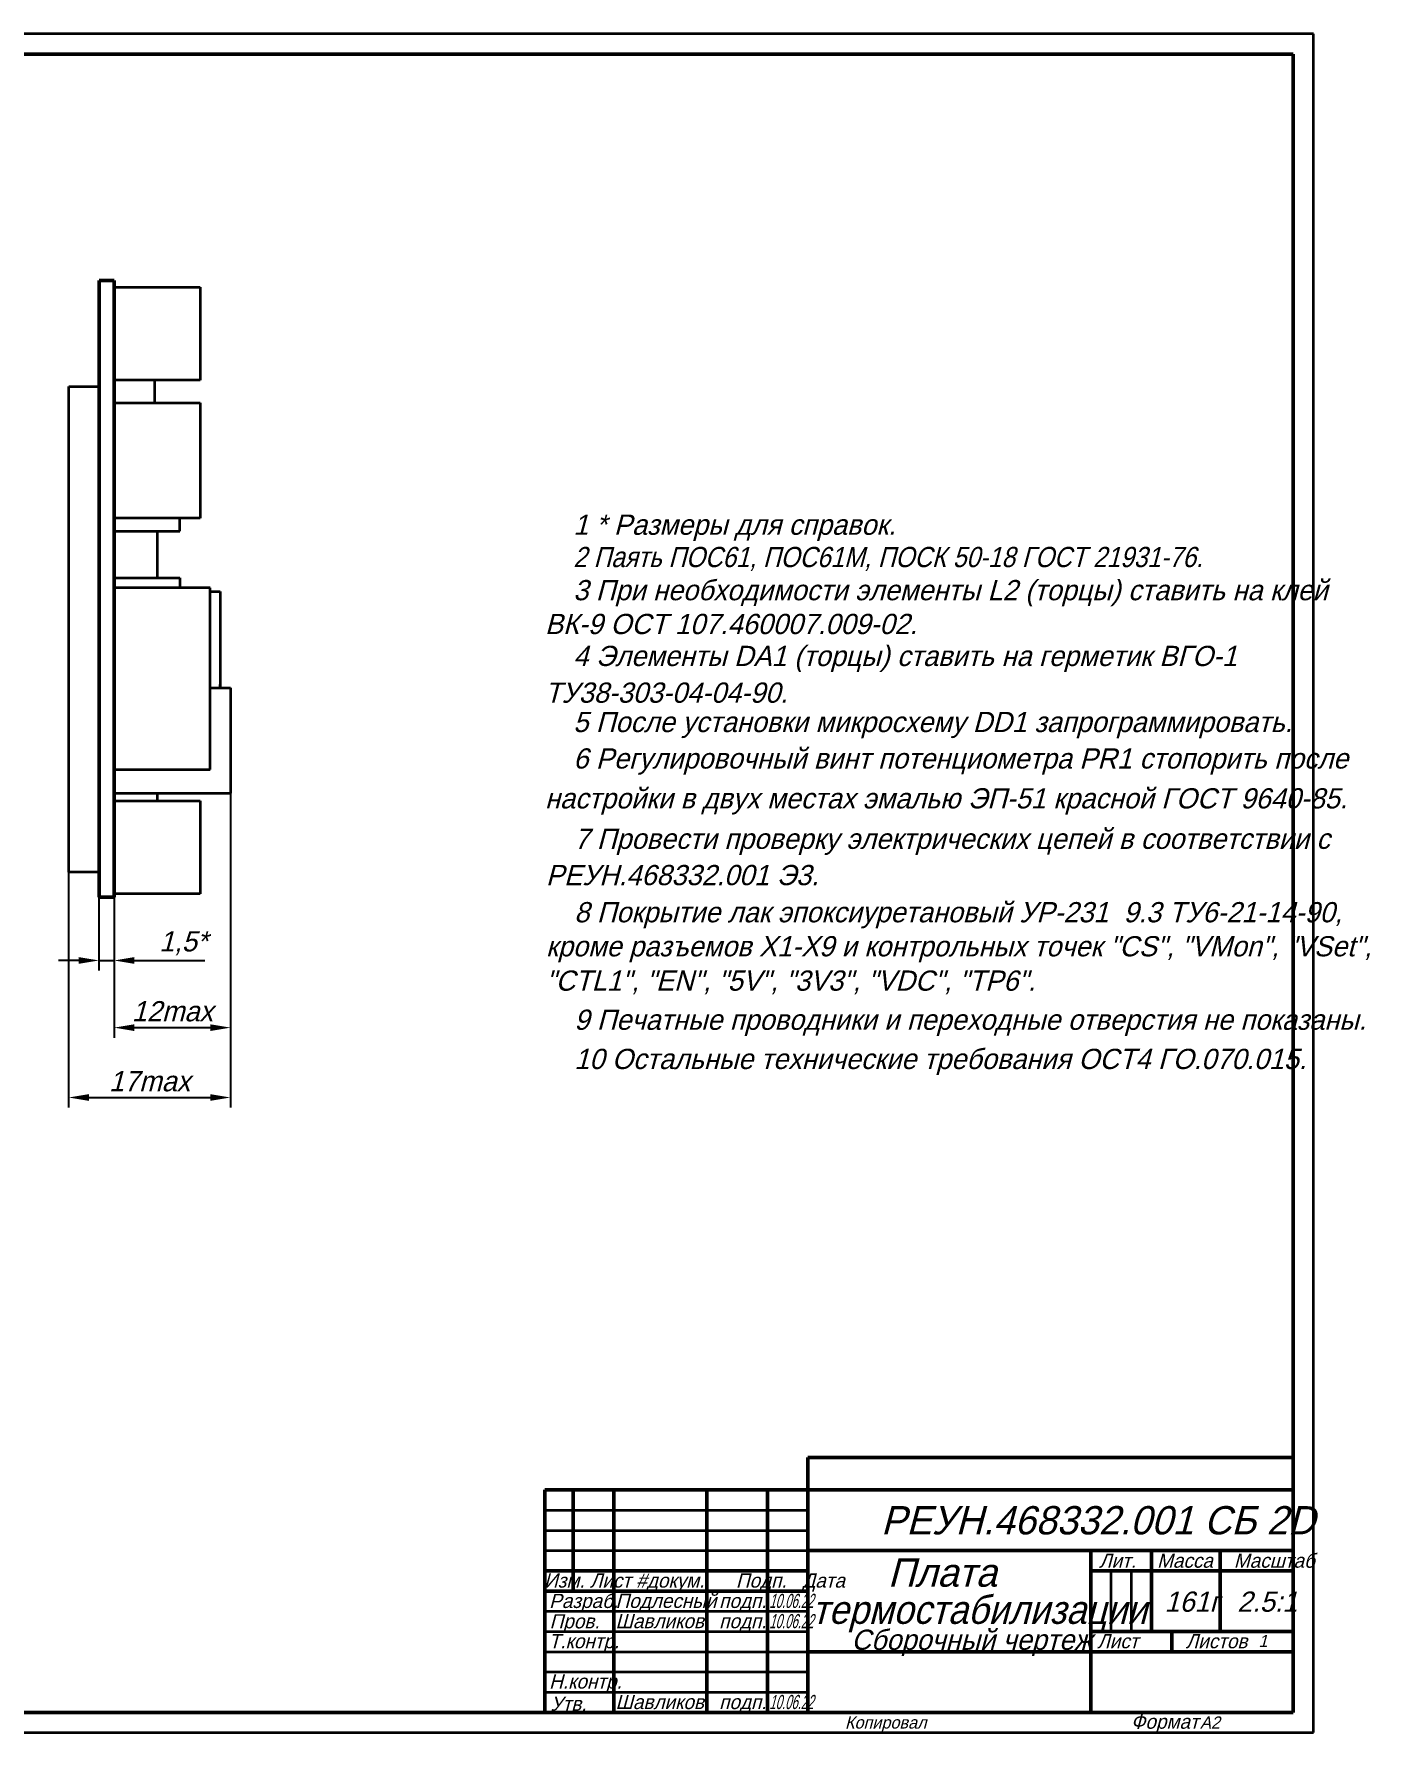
# Model space of a CAD drawing. Extents: x 22867 to 26480, y -1330 to -524.
# Drawn here: x 26149.3 to 26479.6, y -943.7 to -523.5 of the extents above; entities that cross this region are included whole.
import ezdxf

# ---------------------------------------------------------------- set-up
doc = ezdxf.new("R2010")
doc.units = 0
doc.header["$MEASUREMENT"] = 0
doc.layers.get('0').update_dxf_attribs({"linetype": 'CONTINUOUS', "lineweight": 50})
doc.layers.get('Defpoints').update_dxf_attribs({"color": 8, "linetype": 'CONTINUOUS'})
doc.layers.add('CONTUR', color=7, linetype='CONTINUOUS', lineweight=50)
doc.layers.add('DIM', color=1, linetype='CONTINUOUS', lineweight=35)
doc.layers.add('TEXT', color=1, linetype='CONTINUOUS')
doc.styles.add('ECKD', font='ec5cdwin.shx', dxfattribs={"oblique": 15})
doc.styles.add('ЕСКД', font='ec5cdwin.shx', dxfattribs={"oblique": 15})
doc.dimstyles.new('05', dxfattribs={"dimtxt": 5, "dimasz": 5, "dimexe": 2.5, "dimexo": 0, "dimgap": 1.5, "dimtad": 1, "dimtoh": 1, "dimlfac": 0.5, "dimtxsty": 'ECKD', "dimcen": -3, "dimdle": 1.25, "dimclrd": 256, "dimclre": 256, "dimclrt": 256, "dimaunit": 1, "dimadec": 0, "dimazin": 0, "dimtfac": 0.45, "dimtmove": 0, "dimatfit": 2, "dimfxl": 1, "dimtvp": 0.9, "dimtolj": 1, "dimtzin": 12, "dimarcsym": 1})
doc.dimstyles.new('05_STAR', dxfattribs={"dimtxt": 5, "dimasz": 5, "dimexe": 2.5, "dimexo": 0, "dimgap": 1.5, "dimtad": 1, "dimtoh": 1, "dimlfac": 0.5, "dimtxsty": 'ECKD', "dimcen": -3, "dimdle": 1.25, "dimclrd": 256, "dimclre": 256, "dimclrt": 256, "dimaunit": 1, "dimadec": 0, "dimazin": 0, "dimtfac": 0.45, "dimtmove": 0, "dimatfit": 2, "dimfxl": 1, "dimtvp": 0.9, "dimtolj": 1, "dimtzin": 12, "dimarcsym": 0})

# ---------------------------------------------------------------- blocks, each defined once
blk = doc.blocks.new('*D435')
at = {"layer": 'Defpoints', "color": 0, "transparency": 16777216}
for p in [(26197.84, -711.23), (26157.84, -730.82), (26197.84, -786.51)]:
    blk.add_point(p, dxfattribs=at)
at = {"layer": 'DIM', "lineweight": -2, "transparency": 16777216}
for p, q in [((26197.84, -711.23), (26197.84, -789.01)), ((26157.84, -730.82), (26157.84, -789.01)), ((26162.84, -786.51), (26192.84, -786.51))]:
    blk.add_line(p, q, dxfattribs=at)
at = {"layer": 'DIM', "transparency": 16777216}
for points in [[(26162.84, -785.68), (26162.84, -787.34), (26157.84, -786.51)], [(26192.84, -785.68), (26192.84, -787.34), (26197.84, -786.51)]]:
    blk.add_solid(points, dxfattribs=at)
at = {"layer": 'DIM', "transparency": 16777216, "insert": (26177.84, -782.51), "char_height": 5, "attachment_point": 5, "style": 'ECKD'}
blk.add_mtext('\\A1;17max', dxfattribs=at)
blk = doc.blocks.new('*D436')
at = {"layer": 'Defpoints', "color": 0, "transparency": 16777216}
for p in [(26165.34, -737.01), (26169.09, -737.01), (26169.09, -752.63)]:
    blk.add_point(p, dxfattribs=at)
at = {"layer": 'DIM', "lineweight": -2, "transparency": 16777216}
for p, q in [((26165.34, -737.01), (26165.34, -755.13)), ((26169.09, -737.01), (26169.09, -755.13)), ((26160.34, -752.63), (26155.34, -752.63)), ((26165.34, -752.63), (26169.09, -752.63)), ((26174.09, -752.63), (26191.47, -752.63))]:
    blk.add_line(p, q, dxfattribs=at)
at = {"layer": 'DIM', "transparency": 16777216}
for points in [[(26160.34, -751.8), (26160.34, -753.46), (26165.34, -752.63)], [(26174.09, -751.8), (26174.09, -753.46), (26169.09, -752.63)]]:
    blk.add_solid(points, dxfattribs=at)
at = {"layer": 'DIM', "transparency": 16777216, "insert": (26186.18, -748.36), "char_height": 5, "attachment_point": 5, "style": 'ECKD'}
blk.add_mtext('\\A1;1,5*', dxfattribs=at)
blk = doc.blocks.new('*D437')
at = {"layer": 'Defpoints', "color": 0, "transparency": 16777216}
for p in [(26197.84, -711.23), (26169.09, -737.01), (26197.84, -769.24)]:
    blk.add_point(p, dxfattribs=at)
at = {"layer": 'DIM', "lineweight": -2, "transparency": 16777216}
for p, q in [((26197.84, -711.23), (26197.84, -771.74)), ((26169.09, -737.01), (26169.09, -771.74)), ((26174.09, -769.24), (26192.84, -769.24))]:
    blk.add_line(p, q, dxfattribs=at)
at = {"layer": 'DIM', "transparency": 16777216}
for points in [[(26174.09, -768.41), (26174.09, -770.08), (26169.09, -769.24)], [(26192.84, -768.41), (26192.84, -770.08), (26197.84, -769.24)]]:
    blk.add_solid(points, dxfattribs=at)
at = {"layer": 'DIM', "transparency": 16777216, "insert": (26183.47, -765.22), "char_height": 5, "attachment_point": 5, "style": 'ECKD'}
blk.add_mtext('\\A1;12max', dxfattribs=at)

msp = doc.modelspace()

# ---------------------------------------------------------------- linework, layer by layer
for p, q in [((26165.343, -584.513), (26169.093, -584.513)), ((26165.343, -737.013), (26165.343, -584.513)), ((26169.093, -584.513), (26169.093, -737.013)), ((26169.093, -737.013), (26165.343, -737.013)), ((26340.617, -875.547), (26460.617, -875.547)), ((26340.617, -883.547), (26340.617, -875.547))]:
    msp.add_line(p, q)
at = {"layer": 'CONTUR'}
for p, q in [((26460.617, -528.547), (25891.617, -528.547)), ((26460.617, -938.547), (26460.617, -528.547)), ((26275.617, -883.547), (26460.617, -883.547)), ((26275.617, -938.547), (26275.617, -883.547)), ((26282.617, -883.547), (26282.617, -908.547)), ((26292.617, -883.547), (26292.617, -938.547)), ((26315.617, -883.547), (26315.617, -938.547)), ((26330.617, -883.547), (26330.617, -938.547)), ((26340.617, -883.547), (26340.617, -938.547)), ((26340.617, -898.547), (26460.617, -898.547)), ((26410.617, -898.547), (26410.617, -938.547)), ((26425.617, -898.547), (26425.617, -918.547)), ((26442.617, -898.547), (26442.617, -918.547)), ((26275.617, -903.547), (26340.617, -903.547)), ((26410.617, -903.547), (26460.617, -903.547)), ((26275.617, -908.547), (26340.617, -908.547)), ((26410.617, -918.547), (26460.617, -918.547)), ((26430.617, -918.547), (26430.617, -923.547)), ((26340.617, -923.547), (26460.617, -923.547)), ((25891.617, -938.547), (26460.617, -938.547))]:
    msp.add_line(p, q, dxfattribs=at)
at = {"layer": 'DIM'}
for p, q in [((26465.617, -523.547), (25871.617, -523.547)), ((26465.617, -943.547), (26465.617, -523.547)), ((26169.093, -586.138), (26190.343, -586.138)), ((26190.343, -586.138), (26190.343, -609.138)), ((26190.343, -609.138), (26169.093, -609.138)), ((26179.093, -609.138), (26179.093, -614.717)), ((26157.843, -730.817), (26157.843, -610.682)), ((26157.843, -610.682), (26165.343, -610.682)), ((26169.093, -614.717), (26190.343, -614.717)), ((26190.343, -614.717), (26190.343, -643.263)), ((26190.343, -643.263), (26169.093, -643.263)), ((26169.093, -646.5), (26185.343, -646.5)), ((26169.093, -646.5), (26185.343, -646.5)), ((26179.718, -646.5), (26179.718, -658.013)), ((26185.343, -646.5), (26185.343, -643.263)), ((26169.093, -658.013), (26185.343, -658.013)), ((26185.343, -658.013), (26185.343, -660.463)), ((26192.843, -660.463), (26169.093, -660.463)), ((26192.843, -705.413), (26192.843, -660.463)), ((26192.843, -661.388), (26195.343, -661.388)), ((26195.343, -661.388), (26195.343, -685.23)), ((26195.343, -685.23), (26195.343, -684.378)), ((26192.843, -685.23), (26197.843, -685.23)), ((26197.843, -685.23), (26197.843, -711.23)), ((26169.093, -705.413), (26192.843, -705.413)), ((26169.093, -711.23), (26197.843, -711.23)), ((26169.093, -713.186), (26190.343, -713.186)), ((26179.718, -711.23), (26179.718, -713.186)), ((26190.343, -713.186), (26190.343, -736.186)), ((26165.343, -730.817), (26157.843, -730.817)), ((26190.343, -736.186), (26169.093, -736.186)), ((26275.617, -888.547), (26340.617, -888.547)), ((26275.617, -893.547), (26340.617, -893.547)), ((26275.617, -898.547), (26340.617, -898.547)), ((26415.617, -918.547), (26415.617, -903.547)), ((26420.617, -918.547), (26420.617, -903.547)), ((26275.617, -913.547), (26340.617, -913.547)), ((26275.617, -918.547), (26340.617, -918.547)), ((26275.617, -923.547), (26340.617, -923.547)), ((26275.617, -928.547), (26340.617, -928.547)), ((26275.617, -933.547), (26340.617, -933.547)), ((25871.617, -943.547), (26465.617, -943.547))]:
    msp.add_line(p, q, dxfattribs=at)

# ---------------------------------------------------------------- texts
at = {"layer": 'DIM', "oblique": 15}
for s, height, style, p in [('1 * Размеры для справок.', 5, 'ЕСКД', (26282.617, -647.38)), ('3 При необходимости элементы L2 (торцы) ставить на клей', 5, 'ЕСКД', (26282.617, -663.565)), ('ВК-9 ОСТ 107.460007.009-02.', 5, 'ЕСКД', (26275.617, -671.929)), ('4 Элементы DA1 (торцы) ставить на герметик ВГО-1 ', 5, 'ЕСКД', (26282.617, -679.831)), ('ТУ38-303-04-04-90.', 5, 'ЕСКД', (26275.617, -688.905)), ('5 После установки микросхему DD1 запрограммировать.', 5, 'ЕСКД', (26282.617, -696.16)), ('6 Регулировочный винт потенциометра PR1 стопорить после ', 5, 'ЕСКД', (26282.617, -705.181)), ('настройки в двух местах эмалью ЭП-51 красной ГОСТ 9640-85.', 5, 'ЕСКД', (26275.617, -715.043)), ('7 Провести проверку электрических цепей в соответствии с', 5, 'ЕСКД', (26282.867, -725.041)), ('РЕУН.468332.001 Э3.', 5, 'ЕСКД', (26275.867, -734.015)), ('8 Покрытие лак эпоксиуретановый УР-231  9.3 ТУ6-21-14-90,', 5, 'ЕСКД', (26282.867, -743.197)), ('кроме разъемов X1-X9 и контрольных точек "CS", "VMon", "VSet",', 5, 'ЕСКД', (26275.867, -751.616)), ('"CTL1", "EN", "5V", "3V3", "VDC", "TP6".', 5, 'ЕСКД', (26275.867, -760.109)), ('9 Печатные проводники и переходные отверстия не показаны.', 5, 'ЕСКД', (26282.867, -769.78)), ('10 Остальные технические требования ОСТ4 ГО.070.015.', 5, 'ЕСКД', (26282.867, -779.475)), ('РЕУН.468332.001 СБ 2D', 7, 'ECKD', (26358.707, -894.545)), ('Плата', 7, 'ECKD', (26360.408, -907.479)), ('Подлесный', 3.5, 'ECKD', (26293.058, -912.733)), ('подп.', 3.5, 'ECKD', (26318.678, -912.733)), ('Шавликов', 3.5, 'ECKD', (26293.058, -917.733)), ('подп.', 3.5, 'ECKD', (26318.678, -917.733)), ('Сборочный чертеж', 5, 'ECKD', (26351.365, -923.088)), ('Шавликов', 3.5, 'ECKD', (26293.058, -937.733)), ('подп.', 3.5, 'ECKD', (26318.678, -937.733)), ('Копировал', 3, 'ECKD', (26349.81, -942.547)), ('A2', 3, 'ECKD', (26437.617, -942.547))]:
    msp.add_text(s, height=height, dxfattribs=dict(at, style=style)).set_placement(p)
for s, height, style, width, p in [('2 Паять ПОС61, ПОС61М, ПОСК 50-18 ГОСТ 21931-76.', 5, 'ЕСКД', 0.9, (26282.617, -655.372)), ('10.06.22', 3.5, 'ECKD', 0.6, (26331.058, -912.733)), ('термостабилизации', 7, 'ECKD', 0.95, (26341.649, -916.661)), ('10.06.22', 3.5, 'ECKD', 0.6, (26331.058, -917.733)), ('10.06.22', 3.5, 'ECKD', 0.6, (26331.058, -937.733))]:
    msp.add_text(s, height=height, dxfattribs=dict(at, style=style, width=width)).set_placement(p)
at = {"layer": 'TEXT', "style": 'ECKD', "oblique": 15}
for s, height, p in [('Лит.    Масса    Масштаб', 3.5, (26412.637, -902.782)), ('Изм. Лист #докум.      Подп.   Дата', 3.5, (26275.386, -907.704)), ('Разраб.', 3.5, (26276.646, -912.74)), ('161г', 5, (26428.798, -913.666)), ('2.5:1', 5, (26446.798, -913.666)), ('Пров.', 3.5, (26276.76, -917.776)), ('Т.контр.', 3.5, (26276.531, -922.698)), ('Лист         Листов', 3.5, (26412.179, -922.697)), ('1', 3, (26452.049, -922.383)), ('Н.контр.', 3.5, (26276.646, -932.656)), ('Утв.', 3.5, (26276.99, -938.15)), ('Формат', 3.5, (26420.514, -942.596))]:
    msp.add_text(s, height=height, dxfattribs=at).set_placement(p)

# ---------------------------------------------------------------- dimensions: what is measured, and where the dimension line sits
at = {"layer": 'DIM'}
for base, p1, text, picture, middle in [((26197.843, -786.509), (26157.843, -730.817), '17max', '*D435', (26177.843, -786.509)), ((26197.843, -769.243), (26169.093, -737.013), '12max', '*D437', (26183.468, -769.243))]:
    dim = msp.add_linear_dim(base=base, p1=p1, p2=(26197.843, -711.23), text=text, dimstyle='05', dxfattribs=at)
    dim.commit()
    dim.dimension.update_dxf_attribs({"geometry": picture, "text_midpoint": middle, "dimtype": 160})
dim = msp.add_linear_dim(base=(26169.093, -752.63), p1=(26165.343, -737.013), p2=(26169.093, -737.013), text='1,5*', dimstyle='05_STAR', override={"dimpost": '*'}, dxfattribs=at)
dim.commit()
dim.dimension.update_dxf_attribs({"geometry": '*D436', "text_midpoint": (26186.177, -752.63), "dimtype": 160})

doc.saveas('drawing.dxf')
